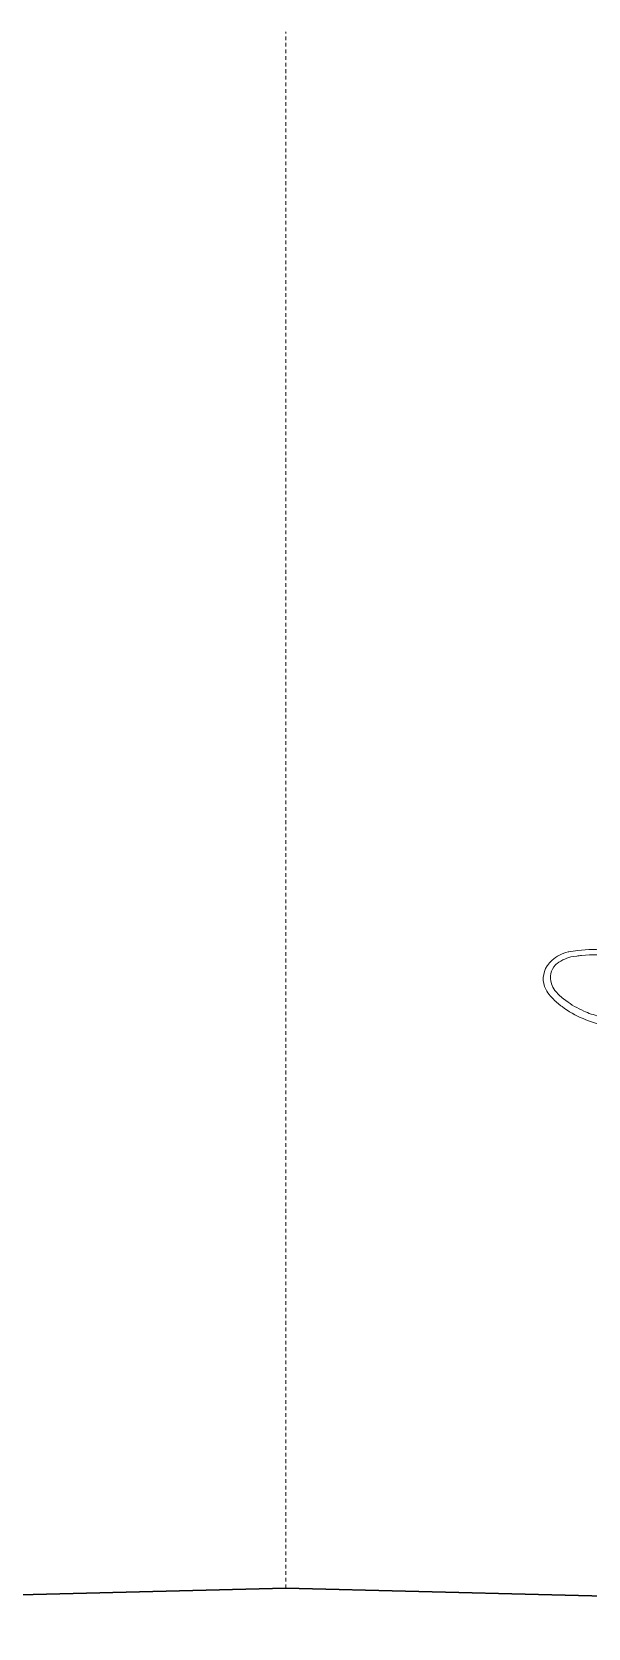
# Model space of a CAD drawing. Header units: millimetres. Extents: x 366 to 1555, y 702 to 1543.
# Drawn here: x 1139.9 to 1159.1, y 1404 to 1459 of the extents above; entities that cross this region are included whole.
import ezdxf

# ---------------------------------------------------------------- set-up
doc = ezdxf.new("R2010")
doc.units = ezdxf.units.MM
doc.linetypes.add('TRATTEGGIATA', pattern=[19.05, 12.7, -6.35])
doc.layers.add('1_CARTIGLIO', color=7, linetype='Continuous', lineweight=9)
doc.layers.add('6_SEDE STRADALE', color=7, linetype='Continuous', lineweight=30)

msp = doc.modelspace()

# ---------------------------------------------------------------- linework, layer by layer
at = {"layer": '1_CARTIGLIO', "linetype": 'TRATTEGGIATA', "ltscale": 0.01}
msp.add_lwpolyline([(1148.63088, 1405.37669), (1148.63088, 1459.00252)], dxfattribs=at)
at = {"layer": '1_CARTIGLIO', "ltscale": 100}
for points in [[(1159.6736, 1424.75675, -0.11008608), (1158.15378, 1425.4157, -0.01492681), (1158.069, 1425.48126), (1158.05805, 1425.49026, -0.03666454), (1157.74852, 1425.78528, -0.06726462), (1157.59296, 1426.01179), (1157.59081, 1426.01605, -0.27124357), (1157.64078, 1426.8173), (1157.64916, 1426.82975, -0.05945839), (1157.80779, 1427.01401, -0.13552339), (1158.36618, 1427.29892), (1158.38648, 1427.30309, -0.02126976), (1158.68793, 1427.3517, -0.05606383), (1159.73504, 1427.35727)], [(1159.4251, 1425.08125, -0.04187507), (1158.89927, 1425.26267, -0.05787283), (1158.28716, 1425.62259), (1158.19883, 1425.68934, -0.06661694), (1157.90928, 1425.9759, -0.08419576), (1157.78829, 1426.20298), (1157.78433, 1426.21486, -0.27697363), (1157.92567, 1426.8504, -0.0371271), (1157.98198, 1426.90155, -0.12910539), (1158.53665, 1427.14021), (1158.66022, 1427.15883, -0.01357055), (1158.82601, 1427.17922, -0.06683848), (1159.93827, 1427.13669, -0.02569229)]]:
    msp.add_lwpolyline(points, format="xyb", dxfattribs=at)
at = {"layer": '6_SEDE STRADALE', "ltscale": 100}
for points in [[(1148.63088, 1405.37669), (1093.63088, 1404.00169)], [(1148.63088, 1405.37669), (1203.63088, 1404.00169)]]:
    msp.add_lwpolyline(points, dxfattribs=at)

doc.saveas('drawing.dxf')
